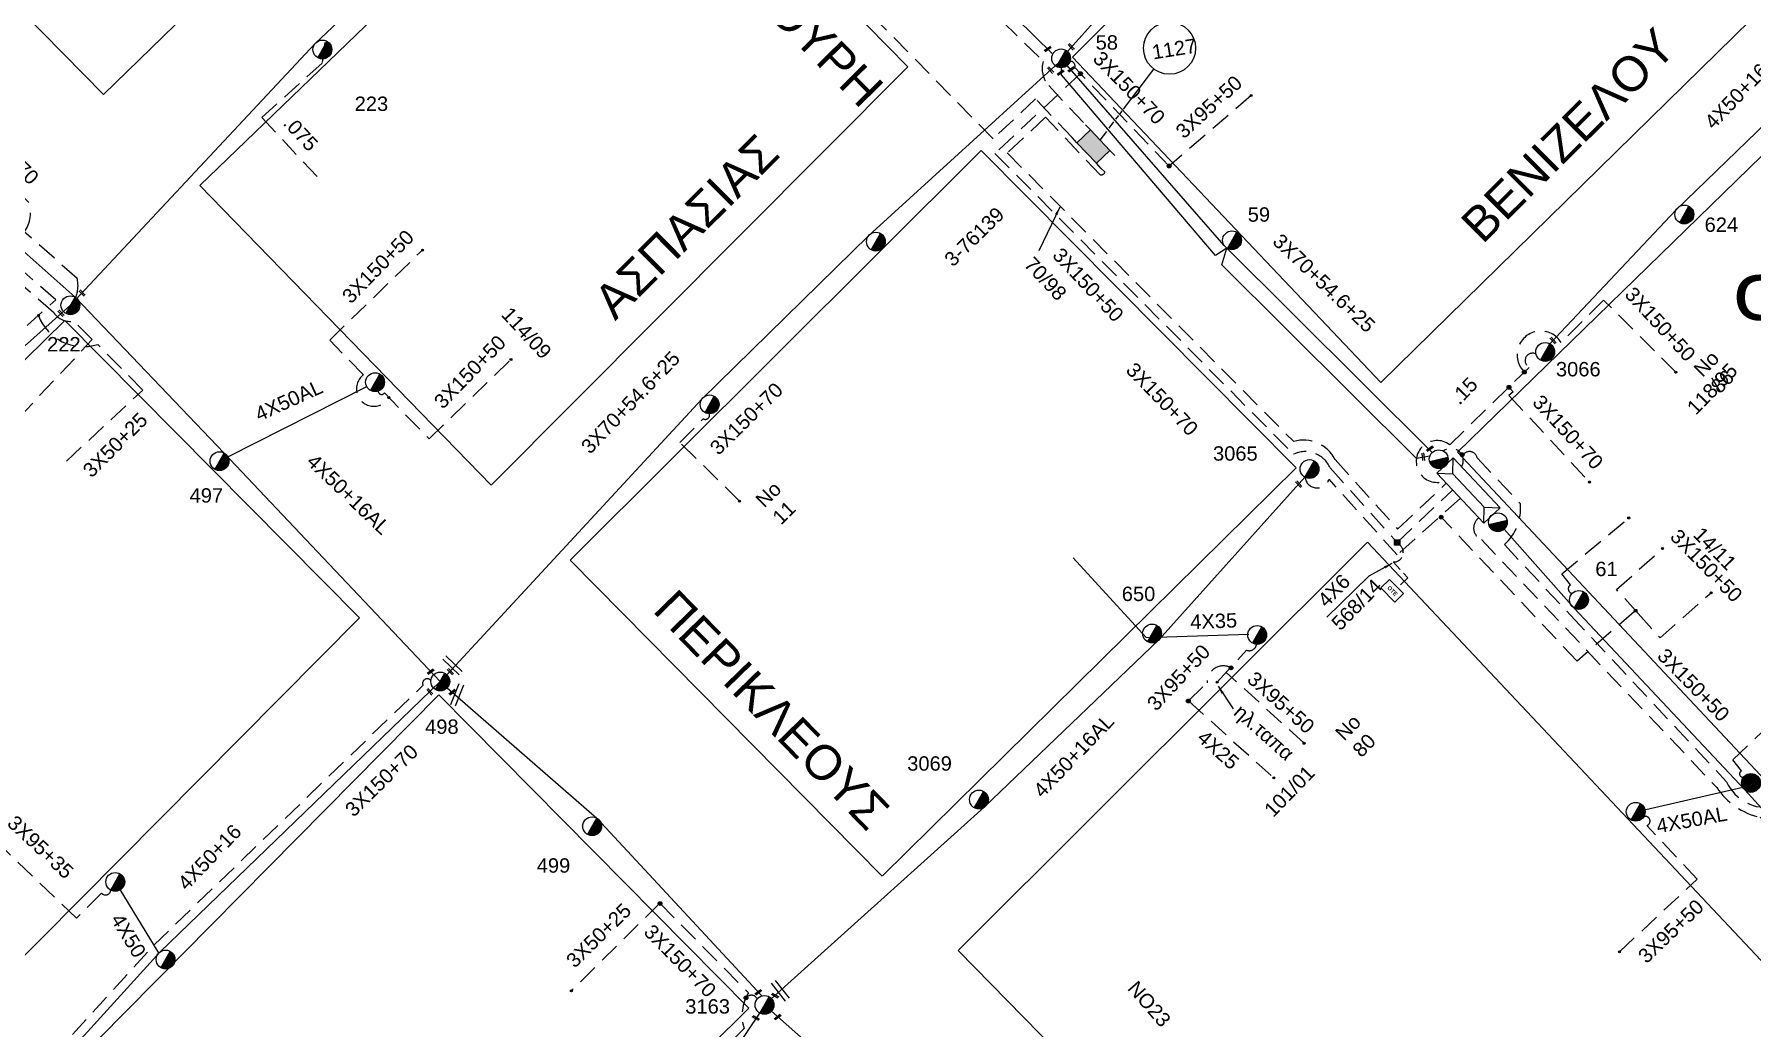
# Model space of a CAD drawing. Header units: millimetres. Extents: x 771 to 3391, y 686 to 1835.
# Drawn here: x 2163.7 to 2378.8, y 906.9 to 1031.3 of the extents above; entities that cross this region are included whole.
import ezdxf

# ---------------------------------------------------------------- set-up
doc = ezdxf.new("R2010")
doc.units = ezdxf.units.MM
doc.linetypes.add('DASHED', pattern=[19.05, 12.7, -6.35])
for name, color, linetype in [('Link Box 4 Διευθύνσεων', 7, 'Continuous'), ('Pillar OTE', 7, 'Continuous'), ('Άγνωστα', 7, 'Continuous'), ('Γυμνά εναέρια ΧΤ (3Φ)   4x35CU', 7, 'Continuous'), ('Γυμνά εναέρια ΧΤ (3Φ)   4x50CU', 7, 'Continuous'), ('Γυμνά εναέρια ΧΤ και ΦΟΠ (3Φ)   4x50+16AL', 7, 'Continuous'), ('Εναέρια παροχή ΧΤ 4x25', 7, 'SYN_LINE'), ('Επιγραφές - Σχήματα', 7, 'Continuous'), ('Καλωδια ΧΤ  3X95+50', 7, 'Continuous'), ('Καλώδια ΧΤ   3x150+50CU', 7, 'DASHED'), ('Καλώδια ΧΤ   3x150+70AL', 7, 'DASHED'), ('Μηχανική τομή', 7, 'Continuous'), ('Στύλος Ξύλινος', 7, 'Continuous'), ('Στύλος Ξύλινος @ 1', 7, 'Continuous'), ('Στύλος ΦΜ', 7, 'Continuous'), ('Στύλος ΦΜ @ 1', 7, 'Continuous'), ('Συνδέσεις', 7, 'Continuous'), ('Συνεστραμμένα ΧΤ   3x70+54.6+25 AL', 7, 'SYN_LINE'), ('Τομή', 7, 'Continuous'), ('Υποσταθμός εναέριος 2 στύλων', 7, 'Continuous'), ('Υποσταθμός πόλεως', 7, 'Continuous'), ('Υπόβαθρο ΔΕΗ', 7, 'Continuous'), ('Υπόγεια Καλώδια Δικτύου ΧΤ   .075', 7, 'DASHED'), ('Υπόγεια Καλώδια Δικτύου ΧΤ   .15', 7, 'DASHED'), ('Υπόγεια καλώδια Παροχών ΧΤ   4x50AL', 7, 'DASHED'), ('Υπόγεια καλώδια Παροχών ΧΤ   4x6', 7, 'DASHED')]:
    doc.layers.add(name, color=color, linetype=linetype)
doc.styles.add('arial', font='ARIAL.TTF')
doc.styles.get("Standard").update_dxf_attribs({"font": 'ARIAL.TTF'})
doc.linetypes.add('SYN_LINE', pattern='A,0.5,-0.0001,["/\\/\\/\\/",Standard,S=0.1,R=0,X=0,Y=-0.05],-0.25', length=0.7501)
doc.dimstyles.new('ISO-25', dxfattribs={"dimtxt": 2.5, "dimasz": 2.5, "dimexe": 1.25, "dimexo": 0.625, "dimtad": 1, "dimtxsty": 'Standard', "dimcen": 2.5, "dimadec": 0, "dimazin": 0, "dimtfac": 1, "dimtmove": 0, "dimatfit": 3, "dimfxl": 1, "dimarcsym": 0})

# ---------------------------------------------------------------- blocks, each defined once
blk = doc.blocks.new('LINK BOX 4 ΑΝΑΧΩΡΗΣΕΩΝ')
at = {"layer": 'Link Box 4 Διευθύνσεων', "ltscale": 40}
blk.add_hatch(color=256, dxfattribs=at).paths.add_polyline_path([(-3.54, 0), (-3.54, -4.67), (3.54, -4.67), (3.54, 0)])
for p, q in [((-3.54, 0), (-5.33, 0)), ((5.33, 0), (3.54, 0)), ((-3.54, -4.67), (-5.33, -4.67)), ((5.33, -4.67), (3.54, -4.67))]:
    blk.add_line(p, q, dxfattribs=at)
blk.add_lwpolyline([(-3.54, -4.67), (-3.54, 0), (3.54, 0), (3.54, -4.67)], close=True, dxfattribs=at)
blk = doc.blocks.new('ΥΠΑΡΧΩΝ ΤΣΙΜΕΝΤΕΝΙΟΣ ΣΤΥΛΟΣ')
at = {"layer": 'Στύλος ΦΜ'}
blk.add_hatch(color=7, dxfattribs=at).paths.add_polyline_path([(-1.29, -2.28, 0.574793), (2.62, 0, 0.268822), (1.3, 2.27)])
at = {"layer": 'Στύλος ΦΜ', "color": 7}
blk.add_line((-1.29, -2.28), (1.3, 2.27), dxfattribs=at)
blk.add_circle((0, 0), 2.62, dxfattribs=at)
at = {"layer": 'Στύλος ΦΜ', "flags": 4}
for tag, p in [('ΑΡΙΘΜΟΣ', (-4.68, 8.05)), ('ΤΥΠΟΣ', (-4.91, 3.03))]:
    blk.add_attdef(tag, p, '', height=4, dxfattribs=at)
blk = doc.blocks.new('ΥΠΟΣΤΑΘΜΟΣ ΕΝΑΕΡΙΟΣ ΕΠΙ 2 ΣΤΥΛΩΝ')
at = {"layer": 'Υποσταθμός εναέριος 2 στύλων', "linetype": 'Continuous'}
for points in [[(-11.97, -2.11, 0.574793), (-8.45, -0.07, 0.268822), (-9.64, 1.98)], [(9.68, -2.15, 0.574793), (13.19, -0.1, 0.268822), (12.01, 1.95)]]:
    blk.add_hatch(color=256, dxfattribs=at).paths.add_polyline_path(points)
for p, q in [((-11.97, -2.11), (-9.64, 1.98)), ((9.68, -2.15), (12.01, 1.95))]:
    blk.add_line(p, q, dxfattribs=at)
for centre in [(-10.81, -0.07), (10.84, -0.1)]:
    blk.add_circle(centre, 2.36, dxfattribs=at)
at = {"layer": 'Υποσταθμός πόλεως', "linetype": 'Continuous', "ltscale": 40}
blk.add_lwpolyline([(-8.57, 2.82), (8.57, 2.82), (8.57, -2.82), (-8.57, -2.82)], close=True, dxfattribs=at)
for points in [[(-5.75, 0), (-8.57, 2.82)], [(-8.57, -2.82), (-5.75, 0)], [(-5.75, 0), (5.75, 0)], [(5.75, 0), (8.57, 2.82)], [(8.57, -2.82), (5.75, 0)]]:
    blk.add_lwpolyline(points, dxfattribs=at)
at = {"layer": 'Υποσταθμός εναέριος 2 στύλων', "ltscale": 40, "flags": 1}
for tag, p in [('ΜΕΤΑΣΧΗΜΑΤΙΣΜΟΣ', (14.09, 2.51)), ('ΙΣΧΥΣ', (14.07, -0.28)), ('ΑΡΙΘΜΟΣ', (14.19, -3))]:
    blk.add_attdef(tag, p, '', height=1.8, dxfattribs=at)
blk = doc.blocks.new('ΜΗΧΑΝΙΚΗ ΤΟΜΗ')
at = {"layer": 'Μηχανική τομή', "ltscale": 40}
for p, q in [((-1.89, 0.78), (1.89, 0.78)), ((1.89, 0), (-1.89, 0))]:
    blk.add_line(p, q, dxfattribs=at)
blk = doc.blocks.new('_ΣΥΝΔΕΣΗ')
at = {"layer": 'Συνδέσεις', "linetype": 'SYN_LINE', "ltscale": 40}
blk.add_hatch(color=256, dxfattribs=at).paths.add_polyline_path([(0.5, -0.01, 1), (-0.5, -0.01, 1)])
at = {"layer": 'Συνδέσεις'}
blk.add_circle((0, -0.01), 0.5, dxfattribs=at)
blk = doc.blocks.new('ΤΟΜΗ')
at = {"layer": 'Τομή', "ltscale": 40}
for p, q in [((-5.68, 0), (5.68, 0)), ((5.68, -2.33), (-5.68, -2.33))]:
    blk.add_line(p, q, dxfattribs=at)
blk = doc.blocks.new('ΥΠΑΡΧΩΝ ΞΥΛΙΝΟΣ ΣΤΥΛΟΣ')
at = {"layer": 'Στύλος Ξύλινος'}
h = blk.add_hatch(color=7, dxfattribs=at)
h.paths.add_polyline_path([(-2.62, 0, 0.270008), (-1.29, -2.28), (1.3, 2.27, 0.576266)])
h.paths.add_polyline_path([(-1.29, -2.28, 0.574793), (2.62, 0, 0.268822), (1.3, 2.27)])
at = {"layer": 'Στύλος Ξύλινος', "color": 7}
blk.add_line((-1.29, -2.28), (1.3, 2.27), dxfattribs=at)
blk.add_circle((0, 0), 2.62, dxfattribs=at)
at = {"layer": 'Στύλος Ξύλινος', "flags": 4}
for tag, p in [('ΑΡΙΘΜΟΣ', (-4.91, 8.6)), ('ΤΥΠΟΣ', (-4.85, 3.39))]:
    blk.add_attdef(tag, p, '', height=4, dxfattribs=at)
blk = doc.blocks.new('TSONTA XT1')
at = {"ltscale": 40}
h = blk.add_hatch(color=256, dxfattribs=at)
h.dxf.hatch_style = 1
h.paths.add_polyline_path([(595.96, 2487.66), (597.07, 2488.77), (595.96, 2489.87), (594.85, 2488.77)])
blk.add_lwpolyline([(594.85, 2488.77), (595.96, 2489.87), (597.07, 2488.77), (595.96, 2487.66)], close=True, dxfattribs=at)
blk = doc.blocks.new('PILLAR ΟΤΕ')
at = {"layer": 'Pillar OTE', "ltscale": 40}
blk.add_lwpolyline([(-3.31, 2.02), (3.39, 2.02), (3.39, -1.99), (-3.31, -1.99)], close=True, dxfattribs=at)
at = {"layer": 'Pillar OTE', "insert": (-1.81, 0.71), "char_height": 1.3575, "width": 109.961, "attachment_point": 1}
blk.add_mtext('{\\fArial|b1|i0|c161|p34;OTE}', dxfattribs=at)

msp = doc.modelspace()

# ---------------------------------------------------------------- linework, layer by layer
at = {"layer": 'Άγνωστα', "color": 85, "linetype": 'DASHED', "ltscale": 0.2}
msp.add_lwpolyline([(2161.79558, 983.25508), (2170.99082, 993.05238), (2170.99082, 993.05238), (2168.7051, 995.36114, -0.291164681), (2166.13908, 996.44765), (2155.80934, 1005.47242)], format="xyb", dxfattribs=at)
at = {"layer": 'Άγνωστα', "color": 5, "linetype": 'DASHED', "ltscale": 0.2}
for points in [[(2356.3071, 961.25786, -0.665589993), (2356.0922, 962.34059), (2355.01733, 963.72187), (2363.39193, 970.71355)], [(2377.76575, 938.23193, -0.845984126), (2377.50689, 939.03469), (2376.44603, 940.40453), (2376.44603, 940.40453), (2376.44603, 940.40453), (2383.59507, 947.32862)]]:
    msp.add_lwpolyline(points, format="xyb", dxfattribs=at)
at = {"layer": 'Άγνωστα', "color": 173}
msp.add_lwpolyline([(2302.95511, 955.727), (2293.80859, 965.72942)], dxfattribs=at)
at = {"layer": 'Άγνωστα', "color": 173, "linetype": 'DASHED', "ltscale": 0.2}
for points in [[(2364.59011, 958.72931), (2361.86974, 961.75212), (2367.62997, 966.87926)], [(2364.59011, 958.72931), (2367.32764, 955.68745), (2373.7052, 961.34735)], [(2308.25616, 947.79415), (2318.89455, 938.2097)]]:
    msp.add_lwpolyline(points, dxfattribs=at)
at = {"layer": 'Άγνωστα', "color": 151, "linetype": 'DASHED', "ltscale": 0.2}
msp.add_lwpolyline([(2173.29706, 924.10151, -0.689627279), (2172.14401, 923.73286), (2169.02736, 920.58893), (2169.02736, 920.58893), (2157.1131, 931.93998)], format="xyb", dxfattribs=at)
at = {"layer": 'Άγνωστα', "color": 5, "linetype": 'DASHED', "ltscale": 0.2}
msp.add_lwpolyline([(2242.06606, 922.45504), (2230.92044, 911.43115)], dxfattribs=at)
at = {"layer": 'Γυμνά εναέρια ΧΤ (3Φ)   4x35CU', "color": 173}
msp.add_lwpolyline([(2302.95511, 955.727), (2315.83744, 956.13992)], dxfattribs=at)
at = {"layer": 'Γυμνά εναέρια ΧΤ (3Φ)   4x50CU', "color": 5, "linetype": 'Continuous', "ltscale": 0.2}
msp.add_lwpolyline([(2377.68624, 936.93356), (2364.98387, 934.0224)], dxfattribs=at)
at = {"layer": 'Γυμνά εναέρια ΧΤ (3Φ)   4x50CU', "color": 151, "linetype": 'Continuous'}
msp.add_lwpolyline([(2173.87809, 925.12598), (2179.3121, 916.1743)], dxfattribs=at)
at = {"layer": 'Γυμνά εναέρια ΧΤ και ΦΟΠ (3Φ)   4x50+16AL', "color": 85, "linetype": 'Continuous', "ltscale": 0.2}
for points in [[(2378.12544, 1115.84851), (2346.49878, 1085.6342), (2314.67358, 1053.22349), (2293.09808, 1029.16072)], [(2211.07427, 851.06374), (2234.45634, 878.74121), (2254.65799, 908.81266)]]:
    msp.add_lwpolyline(points, dxfattribs=at)
at = {"layer": 'Γυμνά εναέρια ΧΤ και ΦΟΠ (3Φ)   4x50+16AL', "color": 151, "linetype": 'Continuous', "ltscale": 0.2}
for points in [[(2353.52149, 992.53244), (2369.30113, 1009.24913), (2390.87502, 1030.15358), (2413.19061, 1051.71697), (2435.8968, 1074.3505), (2454.12949, 1104.72023)], [(2158.6447, 1007.36998), (2168.83652, 998.37124), (2187.51531, 978.84768), (2214.57407, 950.23456), (2179.49205, 916.37236), (2163.76137, 899.05858)], [(2187.98272, 978.35342), (2205.35607, 987.18312)], [(2348.62363, 814.12641), (2317.58201, 846.27526), (2267.81898, 897.78717), (2266.29919, 899.85698), (2256.05528, 908.94181)]]:
    msp.add_lwpolyline(points, dxfattribs=at)
at = {"layer": 'Γυμνά εναέρια ΧΤ και ΦΟΠ (3Φ)   4x50+16AL', "color": 173, "linetype": 'Continuous', "ltscale": 0.2}
for points in [[(2116.20197, 946.78036), (2143.70495, 975.52827), (2168.25323, 997.34806), (2198.88331, 1030.12415), (2226.91266, 1056.56588), (2247.14327, 1073.87808)], [(2322.84071, 975.82146), (2304.6004, 955.47751), (2282.69781, 934.48155), (2255.17638, 909.72198)]]:
    msp.add_lwpolyline(points, dxfattribs=at)
at = {"layer": 'Γυμνά εναέρια ΧΤ και ΦΟΠ (3Φ)   4x50+16AL', "color": 133, "linetype": 'Continuous', "ltscale": 0.2}
msp.add_lwpolyline([(2248.79525, 1073.38972), (2263.58263, 1056.08068), (2291.26132, 1028.81634)], dxfattribs=at)
at = {"layer": 'Γυμνά εναέρια ΧΤ και ΦΟΠ (3Φ)   4x50+16AL', "color": 5, "linetype": 'Continuous', "ltscale": 0.2}
for points in [[(2347.81439, 969.31423), (2356.57941, 959.42164), (2377.91693, 936.64842), (2399.01707, 913.46244), (2433.02354, 877.39385), (2452.07827, 859.22111)], [(2215.43235, 949.43174), (2234.18188, 933.12353), (2254.82036, 910.84666)]]:
    msp.add_lwpolyline(points, dxfattribs=at)
at = {"layer": 'Καλωδια ΧΤ  3X95+50', "color": 6, "linetype": 'DASHED', "ltscale": 0.2}
msp.add_lwpolyline([(2316.09948, 1023.62798), (2305.86686, 1014.78649), (2305.86686, 1014.78649), (2305.86686, 1014.78649)], dxfattribs=at)
at = {"layer": 'Καλωδια ΧΤ  3X95+50', "color": 173, "linetype": 'DASHED', "ltscale": 0.2}
for points in [[(2311.86522, 950.14789), (2315.52247, 954.15803, 0.485144286), (2316.79038, 954.88356)], [(2308.25616, 947.79415), (2310.59718, 950.08174, -0.542523572), (2313.45928, 952.02893)]]:
    msp.add_lwpolyline(points, format="xyb", dxfattribs=at)
msp.add_lwpolyline([(2322.73235, 942.48971), (2312.98678, 951.37766)], dxfattribs=at)
at = {"layer": 'Καλωδια ΧΤ  3X95+50', "color": 5, "linetype": 'DASHED', "ltscale": 0.2}
msp.add_lwpolyline([(2362.22926, 916.3749), (2371.98523, 925.47107), (2371.98523, 925.47107), (2365.66717, 932.18913, 1.027132759), (2365.26992, 933.29037)], format="xyb", dxfattribs=at)
at = {"layer": 'Καλώδια ΧΤ   3x150+50CU', "color": 1, "linetype": 'DASHED', "ltscale": 0.2}
for points in [[(2333.28075, 1089.53092), (2337.99896, 1084.8826), (2322.16294, 1069.04096, -0.225267809), (2318.77521, 1067.20643), (2285.01835, 1032.86712), (2290.06218, 1027.90883, 0.258518292), (2290.75862, 1024.86379), (2295.37917, 1019.97181)], [(2293.68238, 1018.36916), (2289.12493, 1023.19433), (2283.80616, 1018.21229), (2261.93645, 1040.48555, 0.591885879), (2258.52865, 1044.92898), (2245.17986, 1058.52793), (2233.19757, 1046.76607)], [(2342.55809, 978.49361, -0.696204639), (2344.40844, 978.26401), (2349.84449, 972.46896, -0.231952963), (2347.8237, 967.37143), (2356.10764, 958.5301), (2375.64792, 937.67504, 0.353306853), (2381.71731, 934.57973), (2391.55364, 924.0938), (2442.93671, 974.77287), (2432.18839, 985.6207)]]:
    msp.add_lwpolyline(points, format="xyb", dxfattribs=at)
at = {"layer": 'Καλώδια ΧΤ   3x150+50CU', "color": 2, "linetype": 'DASHED', "ltscale": 0.2}
msp.add_lwpolyline([(2168.91097, 998.32481, 0.154468032), (2169.10497, 1000.71448), (2162.47998, 1006.56393, 0.26241815), (2163.01599, 1010.27909), (2152.37595, 1020.92731)], format="xyb", dxfattribs=at)
at = {"layer": 'Καλώδια ΧΤ   3x150+50CU', "color": 133, "linetype": 'DASHED', "ltscale": 0.2}
msp.add_lwpolyline([(2297.34113, 1014.49549), (2297.81011, 1014.08043, -0.425322343), (2297.19208, 1013.69935), (2290.37493, 1020.91695), (2285.57412, 1016.42949), (2321.43766, 980.28779, -0.359924284), (2326.63835, 978.02285), (2334.45147, 969.31499), (2340.55078, 975.0583)], format="xyb", dxfattribs=at)
at = {"layer": 'Καλώδια ΧΤ   3x150+50CU', "color": 151, "linetype": 'DASHED', "ltscale": 0.2}
for points in [[(2208.13848, 985.78829, -1.223498134), (2204.95128, 988.64127), (2200.72313, 992.99369), (2212.33363, 1004.27266)], [(2369.3061, 988.95784), (2360.25056, 998.00749), (2354.93992, 992.6934, 1.139241691), (2350.32582, 988.99111)], [(2206.79406, 986.60472, 0.735802883), (2207.5717, 986.37174), (2213.17229, 980.60652), (2223.42428, 990.56578)]]:
    msp.add_lwpolyline(points, format="xyb", dxfattribs=at)
at = {"layer": 'Καλώδια ΧΤ   3x150+50CU', "color": 173, "linetype": 'DASHED', "ltscale": 0.2}
msp.add_lwpolyline([(2342.30918, 973.19091), (2334.38441, 966.08041), (2325.87433, 975.56504, -0.803150813), (2322.84071, 975.82146)], format="xyb", dxfattribs=at)
msp.add_lwpolyline([(2364.08386, 958.96305), (2356.92345, 952.78636), (2339.80037, 970.93988)], dxfattribs=at)
at = {"layer": 'Καλώδια ΧΤ   3x150+50CU', "color": 30, "linetype": 'DASHED', "ltscale": 0.2}
msp.add_lwpolyline([(2344.62332, 970.73333, 0.59462401), (2344.97633, 967.9997), (2374.40934, 936.96413, 0.193008063), (2379.84135, 933.22176), (2390.8629, 921.11068), (2423.21628, 953.02079)], format="xyb", dxfattribs=at)
at = {"layer": 'Καλώδια ΧΤ   3x150+50CU', "color": 1, "linetype": 'DASHED', "ltscale": 0.2}
msp.add_arc((2341.13679, 977.89437), 1.54246, 330.0266747, 128.6374929, dxfattribs=at)
at = {"layer": 'Καλώδια ΧΤ   3x150+70AL', "color": 6, "linetype": 'DASHED', "ltscale": 0.2}
for points in [[(2294.73552, 1026.3732), (2284.03246, 1016.36872), (2321.4141, 978.69716, -0.420050838), (2325.99845, 976.99647), (2334.38019, 967.65487), (2341.34584, 974.21396)], [(2305.86686, 1014.78649), (2294.02042, 1027.11756, 0.558799605), (2293.42829, 1027.90877)], [(2163.65935, 894.85704), (2162.66538, 895.86356, -1.180655772), (2163.39649, 900.36378), (2178.69099, 917.19748), (2212.40238, 949.73672, -0.866266702), (2213.40102, 950.36393)]]:
    msp.add_lwpolyline(points, format="xyb", dxfattribs=at)
at = {"layer": 'Καλώδια ΧΤ   3x150+70AL', "color": 173, "linetype": 'DASHED', "ltscale": 0.2}
for points in [[(2115.13043, 946.83129, -0.675808496), (2115.3526, 948.31711), (2142.90083, 977.11233), (2166.43691, 998.03241), (2158.78775, 1004.71525, 0.980892792), (2156.99176, 1011.06591)], [(2167.74808, 977.84237), (2177.33308, 986.73503), (2177.33308, 986.73503), (2177.33308, 986.73503), (2171.67728, 992.44783, -0.396949705), (2164.24642, 996.08539)]]:
    msp.add_lwpolyline(points, format="xyb", dxfattribs=at)
at = {"layer": 'Καλώδια ΧΤ   3x150+70AL', "color": 151, "linetype": 'DASHED', "ltscale": 0.2}
msp.add_lwpolyline([(2348.47312, 987.01235), (2348.91918, 986.53223), (2348.40145, 986.05122), (2358.46688, 975.21723)], dxfattribs=at)
at = {"layer": 'Καλώδια ΧΤ   3x150+70AL', "color": 62, "linetype": 'DASHED', "ltscale": 0.2}
msp.add_lwpolyline([(2252.03802, 972.81602), (2244.56708, 980.17143), (2244.56708, 980.17143), (2244.56708, 980.17143), (2247.48883, 983.13907, 0.697766818), (2248.27406, 983.76624)], format="xyb", dxfattribs=at)
at = {"layer": 'Καλώδια ΧΤ   3x150+70AL', "color": 5, "linetype": 'DASHED', "ltscale": 0.2}
msp.add_lwpolyline([(2242.06606, 922.45504), (2253.15752, 911.2411, 0.215861166), (2252.62264, 906.76503), (2231.61135, 885.92572)], format="xyb", dxfattribs=at)
msp.add_arc((2253.52424, 910.08547), 0.84968, 27.9540104, 150.6295748, dxfattribs=at)
at = {"layer": 'Συνεστραμμένα ΧΤ   3x70+54.6+25 AL', "color": 62, "linetype": 'SYN_LINE', "ltscale": 20}
for points in [[(2215.39523, 951.07794), (2247.30929, 985.57503), (2268.23157, 1006.10026), (2292.01518, 1027.7582)], [(2338.49772, 978.46527), (2336.81656, 978.1784), (2312.42667, 1002.42631), (2313.08069, 1004.4967), (2311.64517, 1003.5896), (2292.37786, 1026.23742), (2292.34981, 1027.10666)]]:
    msp.add_lwpolyline(points, dxfattribs=at)
at = {"layer": 'Συνεστραμμένα ΧΤ   3x70+54.6+25 AL', "color": 1, "linetype": 'SYN_LINE', "ltscale": 20}
msp.add_lwpolyline([(2338.80067, 978.92644), (2312.7252, 1004.85012), (2293.08544, 1027.39575)], dxfattribs=at)
at = {"layer": 'Υπόβαθρο ΔΕΗ'}
for points in [[(2172.39142, 1023.74929), (2225.9382, 1075.875), (2110.74176, 1194.67613), (2055.85621, 1142.25849), (2172.39142, 1023.74929)], [(2293.73655, 1028.41096), (2391.4719, 1126.65869), (2412.67652, 1125.22001), (2441.90003, 1095.11162), (2332.35888, 987.66888), (2293.73655, 1028.41096)], [(2341.95485, 978.94116), (2451.51429, 1085.69417), (2501.87159, 1034.23361), (2441.98949, 975.17196)], [(2220.94177, 974.83596), (2273.11942, 1027.20346), (2237.47879, 1063.51204), (2184.47777, 1012.37175), (2220.94177, 974.83596)], [(2300.12533, 1021.90356), (2303.92872, 1026.94807)], [(2299.71042, 1021.35326), (2299.97438, 1021.70335)], [(2298.33844, 1019.53357), (2298.92993, 1020.31808)], [(2299.18635, 1020.65817), (2299.52823, 1021.11161)], [(2297.20855, 1018.03498), (2298.0342, 1019.13006)], [(2269.95221, 925.88429), (2321.73902, 976.97345), (2282.28758, 1016.73086), (2230.84951, 965.43163), (2269.90755, 925.84023)], [(2154.50931, 907.83348), (2117.40941, 946.17987), (2167.54449, 995.46143), (2204.43643, 958.19764), (2154.50931, 907.83348)], [(2441.92392, 975.10729), (2391.86534, 925.73456), (2341.95485, 978.94116)], [(2390.28948, 803.40516), (2441.12813, 850.26565), (2330.69708, 967.68813), (2279.43243, 916.52679), (2390.28948, 803.40516)], [(2330.85059, 963.43801), (2325.60479, 958.29099)], [(2203.16301, 859.68535), (2253.21525, 909.3279), (2214.40767, 948.56402), (2164.65037, 898.22201), (2203.0161, 859.53965)]]:
    msp.add_lwpolyline(points, dxfattribs=at)
msp.add_circle((2305.89113, 1029.55085), 3.25968, dxfattribs=at)
at = {"layer": 'Υπόγεια Καλώδια Δικτύου ΧΤ   .075', "color": 173, "ltscale": 0.2}
msp.add_lwpolyline([(2199.14143, 1013.47515), (2192.21452, 1020.87032), (2199.843, 1027.7475), (2200.19038, 1030.38672)], dxfattribs=at)
at = {"layer": 'Υπόγεια Καλώδια Δικτύου ΧΤ   .15', "color": 151, "linetype": 'DASHED', "ltscale": 0.2}
msp.add_lwpolyline([(2351.78798, 991.24719, 0.998065714), (2350.9247, 989.57466), (2340.98355, 979.88815, 1.676317348), (2340.30066, 975.32392)], format="xyb", dxfattribs=at)
at = {"layer": 'Υπόγεια καλώδια Παροχών ΧΤ   4x6', "color": 6, "linetype": 'DASHED', "ltscale": 0.1}
msp.add_lwpolyline([(2334.73062, 967.31785, -0.730715854), (2333.89242, 965.20199), (2335.75139, 963.22533), (2334.51666, 962.06411)], format="xyb", dxfattribs=at)

# ---------------------------------------------------------------- block references
at = {"layer": 'Link Box 4 Διευθύνσεων', "xscale": 0.4999999999999998, "yscale": 0.4999999999999998, "zscale": 0.4999999999999998, "rotation": 313.3656478234338}
msp.add_blockref('LINK BOX 4 ΑΝΑΧΩΡΗΣΕΩΝ', (2297.20855, 1018.03498), dxfattribs=at)
at = {"layer": 'Pillar OTE', "xscale": 0.3750000000000001, "yscale": 0.3750000000000001, "zscale": 0.3750000000000001, "rotation": 314.7265347894805}
msp.add_blockref('PILLAR ΟΤΕ', (2333.75686, 961.6107), dxfattribs=at)
at = {"layer": 'Μηχανική τομή'}
for p, xscale, yscale, zscale, rotation in [((2293.51822, 1029.65622), 0.2500000000001928, 0.2500000000001928, 0.2500000000001928, 312.6268794242704), ((2290.70037, 1029.36889), 0.2499999999999681, 0.2499999999999681, 0.2499999999999681, 36.11407878704492), ((2290.91946, 1026.75102), 0.2500000000001928, 0.2500000000001928, 0.2500000000001928, 312.6268794242704), ((2292.30159, 1026.4054), 0.2499999999999681, 0.2499999999999681, 0.2499999999999681, 36.11407878704492), ((2293.65848, 1026.83099), 0.2499999999999681, 0.2499999999999681, 0.2499999999999681, 36.11407878704492), ((2169.63624, 998.82797), 0.2500000000001928, 0.2500000000001928, 0.2500000000001928, 312.6268794242704), ((2166.99043, 996.28392), 0.2500000000001928, 0.2500000000001928, 0.2500000000001928, 312.6268794242704), ((2353.84916, 992.88179), 0.2500000000001928, 0.2500000000001928, 0.2500000000001928, 312.6268794242704), ((2337.75871, 978.38601), 0.2499999999999681, 0.2499999999999681, 0.2499999999999681, 96.76758709350392), ((2338.54964, 979.30767), 0.2499999999999681, 0.2499999999999681, 0.2499999999999681, 36.11407878704492), ((2321.99905, 974.88273), 0.2500000000001928, 0.2500000000001928, 0.2500000000001928, 312.6268794242704), ((2213.42617, 951.38163), 0.2499999999999681, 0.2499999999999681, 0.2499999999999681, 36.11407878704492), ((2215.77059, 951.39943), 0.2500000000001928, 0.2500000000001928, 0.2500000000001928, 312.6268794242704), ((2213.19006, 948.88093), 0.2500000000001928, 0.2500000000001928, 0.2500000000001928, 312.6268794242704), ((2216.14019, 948.81606), 0.2499999999999681, 0.2499999999999681, 0.2499999999999681, 36.11407878704492), ((2254.46394, 911.23138), 0.2499999999999681, 0.2499999999999681, 0.2499999999999681, 36.11407878704492), ((2256.44905, 910.78532), 0.2500000000001927, 0.2500000000001927, 0.2500000000001927, 330.1828037809574), ((2254.05326, 907.99986), 0.2500000000001927, 0.2500000000001927, 0.2500000000001927, 330.1828037809574), ((2256.88235, 908.11962), 0.2499999999999681, 0.2499999999999681, 0.2499999999999681, 36.11407878704492)]:
    msp.add_blockref('ΜΗΧΑΝΙΚΗ ΤΟΜΗ', p, dxfattribs=dict(at, xscale=xscale, yscale=yscale, zscale=zscale, rotation=rotation))
at = {"layer": 'Στύλος Ξύλινος @ 1', "ltscale": 40, "xscale": 0.4499999999998181, "yscale": 0.4499999999998181, "zscale": 0.4499999999998181}
msp.add_blockref('ΥΠΑΡΧΩΝ ΞΥΛΙΝΟΣ ΣΤΥΛΟΣ', (2378.70605, 937.52273), dxfattribs=at)
at = {"layer": 'Στύλος ΦΜ @ 1', "ltscale": 40}
ref = msp.add_blockref('ΥΠΑΡΧΩΝ ΤΣΙΜΕΝΤΕΝΙΟΣ ΣΤΥΛΟΣ', (2199.80762, 1029.39423), dxfattribs=dict(at, xscale=0.4499999999998181, yscale=0.4499999999998181, zscale=0.4499999999998181))
ref.add_attrib('ΤΥΠΟΣ', '223', (2203.84991, 1021.69697), dxfattribs={"layer": 'Στύλος ΦΜ', "height": 1.8, "flags": 4})
ref = msp.add_blockref('ΥΠΑΡΧΩΝ ΤΣΙΜΕΝΤΕΝΙΟΣ ΣΤΥΛΟΣ', (2292.31183, 1028.28382), dxfattribs=dict(at, xscale=0.4499999999998181, yscale=0.4499999999998181, zscale=0.4499999999998181))
ref.add_attrib('ΤΥΠΟΣ', '58', (2296.63782, 1029.37738), dxfattribs={"layer": 'Στύλος ΦΜ', "height": 1.8, "flags": 4})
ref = msp.add_blockref('ΥΠΑΡΧΩΝ ΤΣΙΜΕΝΤΕΝΙΟΣ ΣΤΥΛΟΣ', (2313.7143, 1005.48952), dxfattribs=dict(at, xscale=0.4499999999998181, yscale=0.4499999999998181, zscale=0.4499999999998181))
ref.add_attrib('ΤΥΠΟΣ', '59', (2315.68524, 1007.82462), dxfattribs={"layer": 'Στύλος ΦΜ', "height": 1.8, "flags": 4})
ref = msp.add_blockref('ΥΠΑΡΧΩΝ ΤΣΙΜΕΝΤΕΝΙΟΣ ΣΤΥΛΟΣ', (2370.3573, 1008.72794), dxfattribs=dict(at, xscale=0.4499999999998181, yscale=0.4499999999998181, zscale=0.4499999999998181))
ref.add_attrib('ΤΥΠΟΣ', '624', (2372.89634, 1006.55015), dxfattribs={"layer": 'Στύλος ΦΜ', "height": 1.8, "flags": 4})
at = {"layer": 'Στύλος ΦΜ @ 1', "ltscale": 40, "xscale": 0.4499999999998181, "yscale": 0.4499999999998181, "zscale": 0.4499999999998181}
for p in [(2269.1211, 1005.32833), (2206.40602, 987.71673), (2248.30352, 984.94364), (2316.86497, 956.05897), (2364.27239, 933.91652), (2173.87809, 925.12598), (2180.17113, 915.41008)]:
    msp.add_blockref('ΥΠΑΡΧΩΝ ΤΣΙΜΕΝΤΕΝΙΟΣ ΣΤΥΛΟΣ', p, dxfattribs=at)
at = {"layer": 'Στύλος ΦΜ @ 1', "ltscale": 40}
ref = msp.add_blockref('ΥΠΑΡΧΩΝ ΤΣΙΜΕΝΤΕΝΙΟΣ ΣΤΥΛΟΣ', (2168.25096, 997.34935), dxfattribs=dict(at, xscale=0.4499999999998181, yscale=0.4499999999998181, zscale=0.4499999999998181))
ref.add_attrib('ΤΥΠΟΣ', '222', (2165.34061, 991.57632), dxfattribs={"layer": 'Στύλος ΦΜ', "height": 1.8, "flags": 4})
ref = msp.add_blockref('ΥΠΑΡΧΩΝ ΤΣΙΜΕΝΤΕΝΙΟΣ ΣΤΥΛΟΣ', (2352.93593, 991.51055), dxfattribs=dict(at, xscale=0.4499999999998181, yscale=0.4499999999998181, zscale=0.4499999999998181))
ref.add_attrib('ΤΥΠΟΣ', '3066', (2354.28065, 988.45028), dxfattribs={"layer": 'Στύλος ΦΜ', "height": 1.8, "flags": 4})
ref = msp.add_blockref('ΥΠΑΡΧΩΝ ΤΣΙΜΕΝΤΕΝΙΟΣ ΣΤΥΛΟΣ', (2186.92975, 977.82579), dxfattribs=dict(at, xscale=0.4499999999998181, yscale=0.4499999999998181, zscale=0.4499999999998181))
ref.add_attrib('ΤΥΠΟΣ', '497', (2183.17891, 972.63675), dxfattribs={"layer": 'Στύλος ΦΜ', "height": 1.8, "flags": 4})
ref = msp.add_blockref('ΥΠΑΡΧΩΝ ΤΣΙΜΕΝΤΕΝΙΟΣ ΣΤΥΛΟΣ', (2323.42174, 976.84593), dxfattribs=dict(at, xscale=0.4499999999998181, yscale=0.4499999999998181, zscale=0.4499999999998181))
ref.add_attrib('ΤΥΠΟΣ', '3065', (2311.33744, 977.89129), dxfattribs={"layer": 'Στύλος ΦΜ', "height": 1.8, "flags": 4})
ref = msp.add_blockref('ΥΠΑΡΧΩΝ ΤΣΙΜΕΝΤΕΝΙΟΣ ΣΤΥΛΟΣ', (2357.16045, 960.44611), dxfattribs=dict(at, xscale=0.4499999999998181, yscale=0.4499999999998181, zscale=0.4499999999998181))
ref.add_attrib('ΤΥΠΟΣ', '61', (2359.21176, 963.42891), dxfattribs={"layer": 'Στύλος ΦΜ', "height": 1.8, "flags": 4})
ref = msp.add_blockref('ΥΠΑΡΧΩΝ ΤΣΙΜΕΝΤΕΝΙΟΣ ΣΤΥΛΟΣ', (2303.70627, 956.2441), dxfattribs=dict(at, xscale=0.4499999999998181, yscale=0.4499999999998181, zscale=0.4499999999998181))
ref.add_attrib('ΤΥΠΟΣ', '650', (2299.91503, 960.31092), dxfattribs={"layer": 'Στύλος ΦΜ', "height": 1.8, "flags": 4})
ref = msp.add_blockref('ΥΠΑΡΧΩΝ ΤΣΙΜΕΝΤΕΝΙΟΣ ΣΤΥΛΟΣ', (2214.57181, 950.23585), dxfattribs=dict(at, xscale=0.4499999999998181, yscale=0.4499999999998181, zscale=0.4499999999998181))
ref.add_attrib('ΤΥΠΟΣ', '498', (2212.67339, 943.67023), dxfattribs={"layer": 'Στύλος ΦΜ', "height": 1.8, "flags": 4})
ref = msp.add_blockref('ΥΠΑΡΧΩΝ ΤΣΙΜΕΝΤΕΝΙΟΣ ΣΤΥΛΟΣ', (2282.0231, 935.4469), dxfattribs=dict(at, xscale=0.4499999999998181, yscale=0.4499999999998181, zscale=0.4499999999998181))
ref.add_attrib('ΤΥΠΟΣ', '3069', (2273.04286, 939.06219), dxfattribs={"layer": 'Στύλος ΦΜ', "height": 1.8, "flags": 4})
ref = msp.add_blockref('ΥΠΑΡΧΩΝ ΤΣΙΜΕΝΤΕΝΙΟΣ ΣΤΥΛΟΣ', (2233.59632, 932.10164), dxfattribs=dict(at, xscale=0.4499999999998181, yscale=0.4499999999998181, zscale=0.4499999999998181))
ref.add_attrib('ΤΥΠΟΣ', '499', (2226.6502, 926.28503), dxfattribs={"layer": 'Στύλος ΦΜ', "height": 1.8, "flags": 4})
ref = msp.add_blockref('ΥΠΑΡΧΩΝ ΤΣΙΜΕΝΤΕΝΙΟΣ ΣΤΥΛΟΣ', (2255.17412, 909.72327), dxfattribs=dict(at, xscale=0.4499999999998181, yscale=0.4499999999998181, zscale=0.4499999999998181))
ref.add_attrib('ΤΥΠΟΣ', '3163', (2245.25041, 908.6371), dxfattribs={"layer": 'Στύλος ΦΜ', "height": 1.8, "flags": 4})
at = {"layer": 'Συνδέσεις'}
for p, xscale, yscale, zscale in [((2294.73552, 1026.3732), 0.4777242751394019, 0.4777242751394019, 0.4777242751394019), ((2316.09948, 1023.62798), 0.25, 0.25, 0.25), ((2305.84535, 1014.80272), 0.4777242751394019, 0.4777242751394019, 0.4777242751394019), ((2212.33363, 1004.27266), 0.25, 0.25, 0.25), ((2164.24642, 996.08539), 0.25, 0.25, 0.25), ((2223.42428, 990.56578), 0.25, 0.25, 0.25), ((2348.40206, 987.08884), 0.4777242751394019, 0.4777242751394019, 0.4777242751394019), ((2350.32582, 988.99111), 0.4777242751394019, 0.4777242751394019, 0.4777242751394019), ((2369.3061, 988.95784), 0.25, 0.25, 0.25), ((2208.13848, 985.78829), 0.25, 0.25, 0.25), ((2342.53013, 978.6393), 0.4777242751394019, 0.4777242751394019, 0.4777242751394019), ((2358.46688, 975.21723), 0.25, 0.25, 0.25), ((2252.0279, 972.8193), 0.25, 0.25, 0.25), ((2339.9107, 970.8229), 0.4777242751394019, 0.4777242751394019, 0.4777242751394019), ((2363.39193, 970.71355), 0.25, 0.25, 0.25), ((2367.62997, 966.87926), 0.25, 0.25, 0.25), ((2373.7052, 961.34735), 0.25, 0.25, 0.25), ((2313.58069, 951.94955), 0.4777242751394019, 0.4777242751394019, 0.4777242751394019), ((2311.86522, 950.14789), 0.25, 0.25, 0.25), ((2308.25616, 947.79415), 0.4777242751394019, 0.4777242751394019, 0.4777242751394019), ((2322.73235, 942.48971), 0.25, 0.25, 0.25), ((2318.95818, 938.16804), 0.25, 0.25, 0.25), ((2242.09572, 922.42505), 0.4777242751394019, 0.4777242751394019, 0.4777242751394019), ((2362.22926, 916.3749), 0.25, 0.25, 0.25), ((2230.98574, 911.49574), 0.25, 0.25, 0.25), ((2252.85837, 910.61326), 0.4777242751394019, 0.4777242751394019, 0.4777242751394019)]:
    msp.add_blockref('_ΣΥΝΔΕΣΗ', p, dxfattribs=dict(at, xscale=xscale, yscale=yscale, zscale=zscale))
for p, xscale, yscale, zscale, rotation in [((1431.21729, 413.4401), 0.4140732897941222, 0.4140732897941222, 0.4140732897941222, 315.0000000000388), ((1914.52989, 714.73908), 0.2, 0.2, 0.2, 311.985637272083)]:
    msp.add_blockref('TSONTA XT1', p, dxfattribs=dict(at, xscale=xscale, yscale=yscale, zscale=zscale, rotation=rotation))
at = {"layer": 'Τομή'}
for p, xscale, yscale, zscale, rotation in [((2216.30142, 952.46975), 0.2499999999998873, 0.2499999999998873, 0.2499999999998873, 316.3818135418149), ((2216.95379, 948.44754), 0.2499999999998873, 0.2499999999998873, 0.2499999999998873, 248.1909067709115), ((2257.4003, 911.67068), 0.2499999999999669, 0.2499999999999669, 0.2499999999999669, 308.1680509152084)]:
    msp.add_blockref('ΤΟΜΗ', p, dxfattribs=dict(at, xscale=xscale, yscale=yscale, zscale=zscale, rotation=rotation))
at = {"layer": 'Υποσταθμός εναέριος 2 στύλων', "xscale": 0.4999999999999998, "yscale": 0.4999999999999998, "zscale": 0.4999999999999998, "rotation": 313.2781674101927}
msp.add_blockref('ΥΠΟΣΤΑΘΜΟΣ ΕΝΑΕΡΙΟΣ ΕΠΙ 2 ΣΤΥΛΩΝ', (2343.33402, 974.15593), dxfattribs=at)

# ---------------------------------------------------------------- texts
at = {"ltscale": 40, "char_height": 4, "width": 50.2149778, "attachment_point": 1, "style": 'arial'}
for s, insert, rotation in [('{\\H1.083x;BENTOΥPH}', (2246.98741, 1048.56711), 314.6348231), ('{\\H1.083x;ΒΕΝΙΖΕΛΟΥ}', (2342.02802, 1007.95879), 44.9076434), ('{\\H1.083x;AΣΠAΣIAΣ}', (2233.41613, 998.3958), 44.9076434), ('{\\H1.083x;ΠEPIKΛEOYΣ}', (2244.14607, 962.08319), 314.2391015)]:
    msp.add_mtext(s, dxfattribs=dict(at, insert=insert, rotation=rotation))
at = {"layer": 'Άγνωστα', "color": 7, "char_height": 1.8, "attachment_point": 1}
for s, gutter_width, insert, rotation in [('1127', 12.5, (2303.57144, 1029.9202), 9.0165632), ('3X150+70', 12.5, (2297.46442, 1029.36548), 314.162135), ('3X95+50', 12.5, (2306.47391, 1019.44029), 42.5365858), ('3X150+70', 12.5, (2156.27247, 1021.69288), 315.3018836), ('3X150+50', 12.5, (2202.0933, 998.69928), 45.8045248), ('3X150+50', 12.5, (2292.42362, 1004.74736), 313.1296892), ('3X70+54.6+25', 12.5, (2319.91304, 1006.49095), 316.2596131), ('70/98', 12.5, (2288.86953, 1003.60145), 313.1296892), ('3X150+50', 12.5, (2364.09358, 999.84415), 312.7281991), ('3X150+50', 12.5, (2213.60662, 985.50828), 45.8045248), ('3X70+54.6+25', 12.5, (2232.03201, 979.86303), 46.2596131), ('3X150+70', 12.5, (2301.59989, 990.36992), 314.162135), ('118/95', 1.57573, (2370.51477, 984.76627), 45.8045248), ('3X150+70', 12.5, (2352.53905, 986.31811), 312.7281991), ('3X50+25', 12.5, (2169.63049, 976.92014), 44.9799402), ('3X150+50', 12.5, (2369.73411, 969.50475), 314.3568019), ('14/11', 12.5, (2372.64328, 969.75539), 314.3568019), ('4Χ6', 1.48966, (2324.26122, 960.64991), 45.8045248), ('568/14', 1.48966, (2325.99594, 957.74277), 45.8045248), ('4X35', 12.5, (2308.45117, 958.58984), 2.1474455), ('3X95+50', 12.5, (2302.89981, 947.64406), 46.9758847), ('3X150+50', 12.5, (2368.12499, 954.55614), 314.3568019), ('3X95+50', 12.5, (2316.66976, 951.65005), 318.2310236), ('3X150+70', 12.5, (2202.46675, 934.44307), 44.497083), ('101/01', 1.48966, (2317.57134, 934.36356), 45.8045248), ('3X95+35', 12.5, (2161.44123, 933.62541), 316.7457794), ('4X50+16', 12.5, (2181.51976, 925.19826), 46.2596131), ('3X95+50', 12.5, (2364.37653, 916.10593), 43.6844914), ('4X50', 12.5, (2174.76725, 921.38787), 301.4311092), ('3X50+25', 12.5, (2230.15196, 915.52778), 44.497083), ('NO23', 12.5, (2301.88307, 912.91192), 311.1190467)]:
    msp.add_mtext_dynamic_manual_height_columns(s, width=1.8, gutter_width=gutter_width, heights=[0.04535], dxfattribs=dict(at, insert=insert, rotation=rotation))
at = {"layer": 'Άγνωστα', "color": 7}
note = msp.add_mtext_dynamic_manual_height_columns('No ', width=1.8, gutter_width=1.57573, heights=[0.04535, 0], dxfattribs=dict(at, insert=(2368.99309, 987.09239), char_height=1.8, attachment_point=1, rotation=45.8045248))
for column, words in zip(note.columns.linked_columns, ['86']):
    column.text = words
note = msp.add_mtext_dynamic_manual_height_columns('No ', width=1.8, gutter_width=2.05392, heights=[0.04535, 0], dxfattribs=dict(at, insert=(2251.13141, 970.4824), char_height=1.8, attachment_point=1, rotation=44.497083))
for column, words in zip(note.columns.linked_columns, ['11']):
    column.text = words
note = msp.add_mtext_dynamic_manual_height_columns('No ', width=1.8, gutter_width=1.48966, heights=[0.04535, 0], dxfattribs=dict(at, insert=(2324.18546, 941.59036), char_height=1.8, attachment_point=1, rotation=45.8045248))
for column, words in zip(note.columns.linked_columns, ['80']):
    column.text = words
at = {"layer": 'Γυμνά εναέρια ΧΤ και ΦΟΠ (3Φ)   4x50+16AL', "color": 7, "char_height": 1.8, "attachment_point": 1}
for insert, rotation in [((2372.71011, 1020.5169), 46.2596131), ((2198.94088, 978.90387), 316.2596131), ((2288.66851, 936.79361), 46.2596131)]:
    msp.add_mtext_dynamic_manual_height_columns('4X50+16AL', width=1.8, gutter_width=12.5, heights=[0.04535], dxfattribs=dict(at, insert=insert, rotation=rotation))
at = {"layer": 'Εναέρια παροχή ΧΤ 4x25', "color": 7, "char_height": 1.8, "attachment_point": 1, "rotation": 318.2413401}
for s, insert in [('ηλ.ταπα', (2314.98333, 947.51638)), ('4X25', (2310.40558, 944.31354))]:
    msp.add_mtext_dynamic_manual_height_columns(s, width=1.8, gutter_width=12.5, heights=[0.04535], dxfattribs=dict(at, insert=insert))
at = {"layer": 'Καλώδια ΧΤ   3x150+70AL', "color": 7, "char_height": 1.8, "attachment_point": 1}
for s, insert, rotation in [('3-76139', (2277.51175, 1003.35427), 44.497083), ('3X150+70', (2248.1526, 979.75193), 44.497083), ('3X150+70', (2241.2092, 919.98981), 314.4702833)]:
    msp.add_mtext_dynamic_manual_height_columns(s, width=1.8, gutter_width=12.5, heights=[0.04535], dxfattribs=dict(at, insert=insert, rotation=rotation))
at = {"layer": 'Υπόβαθρο ΔΕΗ', "insert": (2376.277, 1002.85349), "char_height": 8, "attachment_point": 1}
msp.add_mtext_dynamic_manual_height_columns('Φ{\\H1.0833x;Π}-62', width=84.657329, gutter_width=12.5, heights=[0], dxfattribs=at)
at = {"layer": 'Υπόγεια Καλώδια Δικτύου ΧΤ   .075', "color": 7, "char_height": 1.8, "attachment_point": 1, "rotation": 312.8994265}
for s, insert in [('.075', (2196.09478, 1021.28773)), ('114/09', (2223.42129, 997.31937))]:
    msp.add_mtext_dynamic_manual_height_columns(s, width=1.8, gutter_width=12.5, heights=[0.04535], dxfattribs=dict(at, insert=insert))
at = {"layer": 'Υπόγεια Καλώδια Δικτύου ΧΤ   .15', "color": 7, "insert": (2340.90737, 986.02648), "char_height": 1.8, "attachment_point": 1, "rotation": 45.8272142}
msp.add_mtext_dynamic_manual_height_columns('.15', width=1.8, gutter_width=12.5, heights=[0.04535], dxfattribs=at)
at = {"layer": 'Υπόγεια καλώδια Παροχών ΧΤ   4x50AL', "color": 7, "char_height": 1.8, "attachment_point": 1}
for insert, rotation in [((2191.146, 984.41305), 24.4459751), ((2366.71241, 932.97692), 10.5251093)]:
    msp.add_mtext_dynamic_manual_height_columns('4X50AL', width=1.8, gutter_width=12.5, heights=[0.04535], dxfattribs=dict(at, insert=insert, rotation=rotation))

# ---------------------------------------------------------------- leaders
at = {"layer": 'Επιγραφές - Σχήματα', "ltscale": 40}
for points in [[(2292.13798, 1009.62214), (2289.53035, 1004.15637)], [(2333.74328, 965.00736), (2330.85059, 963.43801)], [(2311.98477, 949.6337), (2313.85521, 946.79801)]]:
    msp.add_leader(points, dimstyle='ISO-25', override={"dimasz": 1, "dimtad": 0}, dxfattribs=at)

doc.saveas('drawing.dxf')
